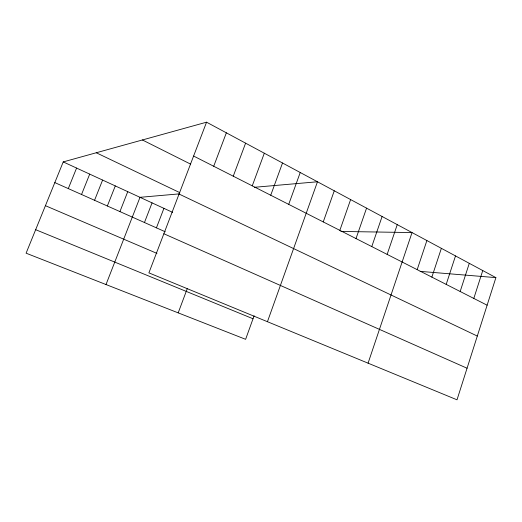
<?xml version="1.0" encoding="UTF-8"?>
<svg xmlns="http://www.w3.org/2000/svg" width="522" height="522" viewBox="0 0 522 522"><rect width="100%" height="100%" fill="white"/><g stroke="black" fill="none" stroke-linecap="round" stroke-linejoin="round"><path stroke-width="0.78" d="M495.9 277.626L457.011 399.813L148.894 272.869L206.555 122.187L495.9 277.626L420.125 271.368M473.806 298.434L482.752 270.566M460.163 291.504L469.291 263.329M446.186 284.399L455.504 255.924M431.864 277.123L441.371 248.328M417.182 269.659L426.885 240.551M368.075 363.168L412.034 232.571L340.859 231.442M387.141 254.39L397.255 224.63M371.775 246.586L382.104 216.493M356.017 238.574L366.561 208.147M339.848 230.359L350.621 199.58M323.248 221.928L334.263 190.798M267.44 321.709L317.474 181.773L254.377 187.3M254.11 315.751L245.621 339.32L26.1 253.19L63.234 161.911L206.555 122.187M288.712 204.376L300.228 172.508M270.735 195.241L282.513 162.994M252.257 185.845L264.315 153.214M233.256 176.195L245.601 143.165M178.198 312.861L187.333 288.457M213.713 166.264L226.352 132.823M156.424 227.84L163.921 208.35M144.457 222.516L152.059 202.882M106.012 284.542L140.007 197.316L179.679 193.845M119.93 211.593L127.746 191.665M107.349 205.988L115.284 185.917M94.554 200.291L102.606 180.07M81.536 194.491L89.706 174.12M68.297 188.599L76.584 168.064M35.659 229.687L253.026 318.759M45.427 205.688L156.972 253.405M163.862 233.752L467.059 368.232M54.823 182.596L165.252 231.775M63.234 161.911L172.665 212.382M96.263 152.757L179.764 192.625M179.059 194.034L477.297 336.064M142.415 139.968L190.465 164.058M193.603 156.039L487.124 305.2"/></g></svg>
